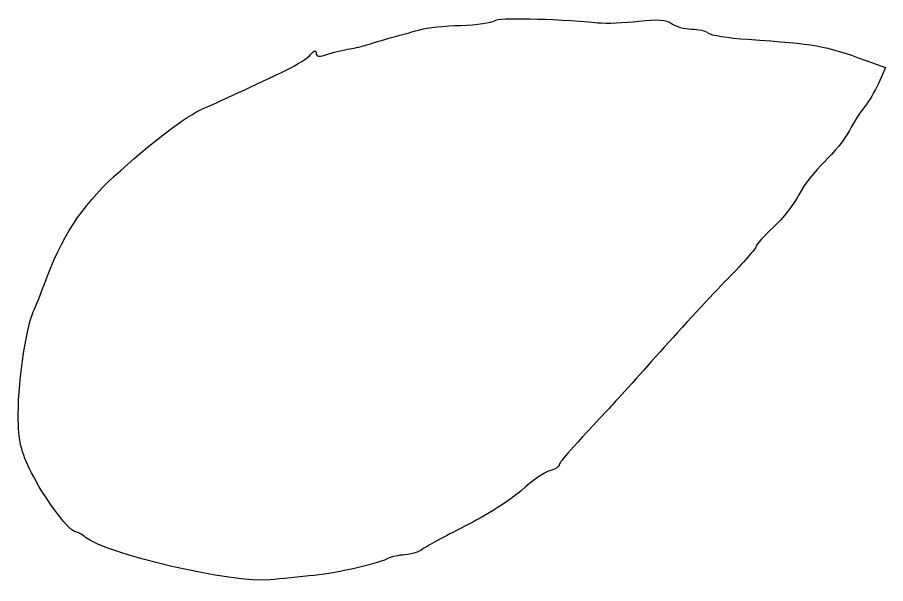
# Model space of a CAD drawing. Header units: centimetres. Extents: x -17.1 to 20.7, y -21.5 to 17.4.
# Drawn here: x -11.27 to -5.78, y -12.19 to -8.62 of the extents above; entities that cross this region are included whole.
import ezdxf

# ---------------------------------------------------------------- set-up
doc = ezdxf.new("R2010")
doc.units = ezdxf.units.CM
doc.header["$MEASUREMENT"] = 0
doc.layers.add('Layer 1', color=7, linetype='Continuous')

msp = doc.modelspace()

# ---------------------------------------------------------------- linework, layer by layer
at = {"layer": 'Layer 1'}
msp.add_open_spline([(-9.39271, -12.14124), (-9.24474, -12.12646), (-8.97382, -12.06348), (-8.91872, -12.03105), (-8.91872, -12.03105), (-8.90541, -12.02322), (-8.86067, -12.01415), (-8.81928, -12.01089), (-8.81928, -12.01089), (-8.7779, -12.00764), (-8.72926, -11.99272), (-8.71119, -11.97774), (-8.71119, -11.97774), (-8.69312, -11.96276), (-8.57118, -11.89681), (-8.44021, -11.83119), (-8.44021, -11.83119), (-8.30924, -11.76556), (-8.14851, -11.66335), (-8.08302, -11.60406), (-8.08302, -11.60406), (-8.01754, -11.54477), (-7.93717, -11.48899), (-7.90443, -11.48011), (-7.90443, -11.48011), (-7.87168, -11.47122), (-7.8449, -11.45523), (-7.8449, -11.44457), (-7.8449, -11.44457), (-7.8449, -11.42688), (-7.80266, -11.37873), (-7.54203, -11.09927), (-7.54203, -11.09927), (-7.49453, -11.04834), (-7.34417, -10.88165), (-7.20789, -10.72885), (-7.20789, -10.72885), (-7.07161, -10.57606), (-6.87939, -10.36859), (-6.78073, -10.26783), (-6.78073, -10.26783), (-6.68207, -10.16706), (-6.60135, -10.07527), (-6.60135, -10.06384), (-6.60135, -10.06384), (-6.60135, -10.05242), (-6.5525, -9.99794), (-6.49279, -9.94279), (-6.49279, -9.94279), (-6.43308, -9.88763), (-6.36025, -9.79488), (-6.33096, -9.73667), (-6.33096, -9.73667), (-6.30167, -9.67846), (-6.22946, -9.58525), (-6.17049, -9.52953), (-6.17049, -9.52953), (-6.11153, -9.47382), (-6.04022, -9.38452), (-6.01203, -9.33109), (-6.01203, -9.33109), (-5.98384, -9.27767), (-5.9407, -9.21015), (-5.91616, -9.18104), (-5.91616, -9.18104), (-5.89162, -9.15194), (-5.85176, -9.08425), (-5.82759, -9.03062), (-5.82759, -9.03062), (-5.82759, -9.03062), (-5.78364, -8.93311), (-5.78364, -8.93311), (-5.78364, -8.93311), (-5.78364, -8.93311), (-5.90807, -8.88885), (-5.90807, -8.88885), (-5.90807, -8.88885), (-6.17867, -8.79259), (-6.21868, -8.78544), (-6.65427, -8.75551), (-6.65427, -8.75551), (-6.77796, -8.74701), (-6.89048, -8.72915), (-6.9043, -8.71581), (-6.9043, -8.71581), (-6.91813, -8.70247), (-6.96575, -8.69118), (-7.01014, -8.69072), (-7.01014, -8.69072), (-7.05452, -8.69026), (-7.11106, -8.67451), (-7.13577, -8.65573), (-7.13577, -8.65573), (-7.16815, -8.63113), (-7.22596, -8.62691), (-7.34255, -8.64066), (-7.34255, -8.64066), (-7.43157, -8.65116), (-7.54827, -8.65572), (-7.60188, -8.6508), (-7.60188, -8.6508), (-7.90013, -8.62343), (-8.22882, -8.61692), (-8.25407, -8.63788), (-8.25407, -8.63788), (-8.27002, -8.65111), (-8.36604, -8.66447), (-8.46747, -8.66757), (-8.46747, -8.66757), (-8.56889, -8.67067), (-8.68164, -8.6819), (-8.71802, -8.69253), (-8.71802, -8.69253), (-8.7544, -8.70315), (-8.83774, -8.72655), (-8.90323, -8.74451), (-8.90323, -8.74451), (-8.96871, -8.76248), (-9.04015, -8.78356), (-9.06198, -8.79136), (-9.06198, -8.79136), (-9.08381, -8.79915), (-9.13143, -8.81002), (-9.16781, -8.8155), (-9.16781, -8.8155), (-9.20419, -8.82098), (-9.2667, -8.83639), (-9.30672, -8.84974), (-9.30672, -8.84974), (-9.35904, -8.8672), (-9.37972, -8.86512), (-9.38032, -8.84232), (-9.38032, -8.84232), (-9.38087, -8.82181), (-9.39256, -8.82464), (-9.41344, -8.85031), (-9.41344, -8.85031), (-9.43119, -8.87214), (-9.49927, -8.91587), (-9.56473, -8.94749), (-9.56473, -8.94749), (-9.74558, -9.03483), (-10.01973, -9.16231), (-10.09385, -9.19351), (-10.09385, -9.19351), (-10.19922, -9.23787), (-10.42903, -9.41303), (-10.65664, -9.62244), (-10.65664, -9.62244), (-10.86419, -9.81341), (-10.98615, -10.00223), (-11.09783, -10.30552), (-11.09783, -10.30552), (-11.11659, -10.35645), (-11.14732, -10.43384), (-11.16612, -10.4775), (-11.16612, -10.4775), (-11.21688, -10.59533), (-11.26665, -10.95497), (-11.26082, -11.16174), (-11.26082, -11.16174), (-11.25657, -11.3123), (-11.23988, -11.37324), (-11.16302, -11.51893), (-11.16302, -11.51893), (-11.07533, -11.68513), (-10.93632, -11.86656), (-10.89668, -11.86656), (-10.89668, -11.86656), (-10.8867, -11.86656), (-10.85974, -11.882), (-10.83677, -11.90086), (-10.83677, -11.90086), (-10.70697, -12.00742), (-9.90033, -12.19317), (-9.67052, -12.16942), (-9.67052, -12.16942), (-9.60504, -12.16264), (-9.48002, -12.14997), (-9.39271, -12.14124)], degree=3, knots=[0, 0, 0, 0, 0.0217391, 0.0217391, 0.0217391, 0.0217391, 0.0434783, 0.0434783, 0.0434783, 0.0434783, 0.0652174, 0.0652174, 0.0652174, 0.0652174, 0.0869565, 0.0869565, 0.0869565, 0.0869565, 0.1086957, 0.1086957, 0.1086957, 0.1086957, 0.1304348, 0.1304348, 0.1304348, 0.1304348, 0.1521739, 0.1521739, 0.1521739, 0.1521739, 0.173913, 0.173913, 0.173913, 0.173913, 0.1956522, 0.1956522, 0.1956522, 0.1956522, 0.2173913, 0.2173913, 0.2173913, 0.2173913, 0.2391304, 0.2391304, 0.2391304, 0.2391304, 0.2608696, 0.2608696, 0.2608696, 0.2608696, 0.2826087, 0.2826087, 0.2826087, 0.2826087, 0.3043478, 0.3043478, 0.3043478, 0.3043478, 0.326087, 0.326087, 0.326087, 0.326087, 0.3478261, 0.3478261, 0.3478261, 0.3478261, 0.3695652, 0.3695652, 0.3695652, 0.3695652, 0.3913043, 0.3913043, 0.3913043, 0.3913043, 0.4130435, 0.4130435, 0.4130435, 0.4130435, 0.4347826, 0.4347826, 0.4347826, 0.4347826, 0.4565217, 0.4565217, 0.4565217, 0.4565217, 0.4782609, 0.4782609, 0.4782609, 0.4782609, 0.5, 0.5, 0.5, 0.5, 0.5217391, 0.5217391, 0.5217391, 0.5217391, 0.5434783, 0.5434783, 0.5434783, 0.5434783, 0.5652174, 0.5652174, 0.5652174, 0.5652174, 0.5869565, 0.5869565, 0.5869565, 0.5869565, 0.6086957, 0.6086957, 0.6086957, 0.6086957, 0.6304348, 0.6304348, 0.6304348, 0.6304348, 0.6521739, 0.6521739, 0.6521739, 0.6521739, 0.673913, 0.673913, 0.673913, 0.673913, 0.6956522, 0.6956522, 0.6956522, 0.6956522, 0.7173913, 0.7173913, 0.7173913, 0.7173913, 0.7391304, 0.7391304, 0.7391304, 0.7391304, 0.7608696, 0.7608696, 0.7608696, 0.7608696, 0.7826087, 0.7826087, 0.7826087, 0.7826087, 0.8043478, 0.8043478, 0.8043478, 0.8043478, 0.826087, 0.826087, 0.826087, 0.826087, 0.8478261, 0.8478261, 0.8478261, 0.8478261, 0.8695652, 0.8695652, 0.8695652, 0.8695652, 0.8913043, 0.8913043, 0.8913043, 0.8913043, 0.9130435, 0.9130435, 0.9130435, 0.9130435, 0.9347826, 0.9347826, 0.9347826, 0.9347826, 0.9565217, 0.9565217, 0.9565217, 0.9565217, 1, 1, 1, 1], dxfattribs=at)

doc.saveas('drawing.dxf')
